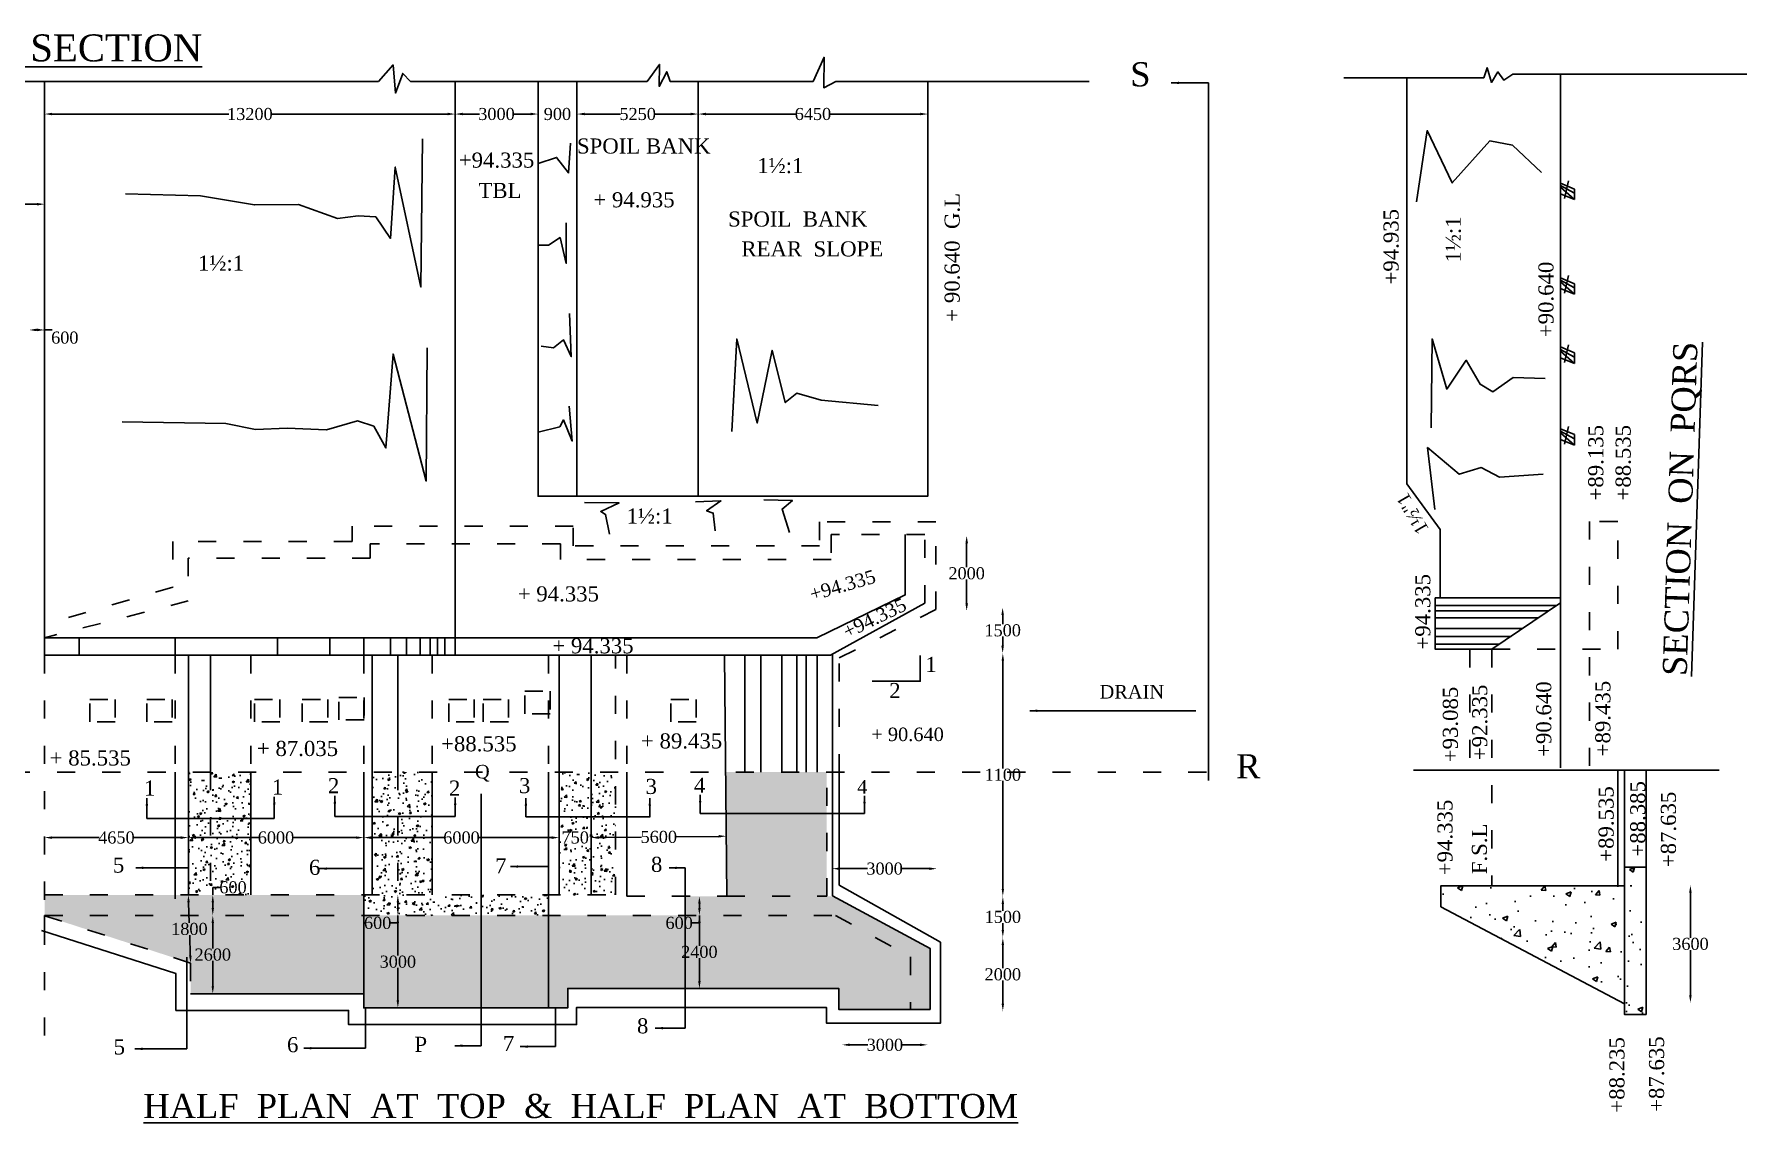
# Model space of a CAD drawing. Header units: millimetres. Extents: x -41669 to -7110, y 1361 to 23536.
# Drawn here: x -35686 to -24389, y 9586 to 16802 of the extents above; entities that cross this region are included whole.
import ezdxf

# ---------------------------------------------------------------- set-up
doc = ezdxf.new("R2010")
doc.units = ezdxf.units.MM
doc.header["$MEASUREMENT"] = 0
doc.header["$PDMODE"] = 66
doc.header["$PDSIZE"] = 170
doc.linetypes.add('ACAD_ISO03W100', pattern=[30, 12, -18])
for name, color, linetype in [('DIM', 5, 'Continuous'), ('DOT LINE', 3, 'ACAD_ISO03W100'), ('DWG. LINE', 1, 'Continuous'), ('HATCH', 2, 'Continuous'), ('TEXT', 7, 'Continuous')]:
    doc.layers.add(name, color=color, linetype=linetype)
doc.layers.add('TITLE', color=7, linetype='Continuous', lineweight=30)
doc.styles.get("Standard").update_dxf_attribs({"font": 'TIMES.TTF', "height": 80})
doc.dimstyles.get("Standard").update_dxf_attribs({"dimtxt": 80, "dimasz": 50, "dimexe": 0.18, "dimexo": 0.0625, "dimgap": 0.09, "dimtad": 0, "dimtih": 1, "dimtoh": 1, "dimdec": 1, "dimzin": 0, "dimdsep": 46, "dimtxsty": 'Standard', "dimcen": 0.09, "dimse1": 1, "dimse2": 1, "dimclrd": 5, "dimclre": 5, "dimclrt": 4, "dimadec": 0, "dimazin": 0, "dimtfac": 1, "dimtdec": 1, "dimtofl": 0, "dimtmove": 0, "dimatfit": 3, "dimfxl": 1, "dimtolj": 1, "dimtzin": 0, "dimarcsym": 0})
pattern_1 = [(50, (0, 0), (143.45204, -12.55043), [15, -165]), (355, (0, 0), (-27.75027, 150.4384), [12, -132]), (100.4514, (11.95, -1.05), (115.7019, 137.8879), [12.74804, -140.2284]), (46.1842, (0, 40), (213.4482, -33.1038), [22.5, -247.5]), (96.6356, (17.79, 37.24), (186.9325, 194.8236), [19.122, -210.3426]), (351.1842, (0, 40), (186.9324, 194.8237), [18, -198]), (21, (20, 30), (119.3814, -80.52378), [15, -165]), (326, (20, 30), (48.66307, 145.03), [12, -132]), (71.4514, (29.95, 23.29), (168.04453, 64.5061), [12.74804, -140.2284]), (37.5, (0, 0), (2.43197, 66.57877), [0, -130.4, 0, -134, 0, -132.5]), (7.5, (0, 0), (52.61391, 78.88234), [0, -76.4, 0, -127.4, 0, -50.5]), (327.5, (-44.6, 0), (106.76449, -4.510974), [0, -50, 0, -156, 0, -207]), (317.5, (-64.6, 0), (116.63723, 20.021), [0, -65, 0, -103.6, 0, -147])]

# ---------------------------------------------------------------- blocks, each defined once
blk = doc.blocks.new('*D27')
at = {"layer": 'Defpoints', "color": 0}
for p in [(-35718, 14841), (-35616, 14841), (-35616, 14841)]:
    blk.add_point(p, dxfattribs=at)
at = {"layer": 'DIM', "color": 5, "lineweight": -2}
for p, q in [((-35668, 14841), (-35666, 14841)), ((-35616, 14841), (-35566, 14841))]:
    blk.add_line(p, q, dxfattribs=at)
at = {"layer": 'DIM', "color": 5}
for points in [[(-35668, 14850), (-35668, 14833), (-35718, 14841)], [(-35666, 14850), (-35666, 14833), (-35616, 14841)]]:
    blk.add_solid(points, dxfattribs=at)
at = {"layer": 'DIM', "color": 4, "insert": (-35482, 14790), "char_height": 80, "attachment_point": 5}
blk.add_mtext('\\A1;600', dxfattribs=at)
blk = doc.blocks.new('*D28')
at = {"layer": 'Defpoints', "color": 0}
for p in [(-38472, 15675), (-35616, 15675), (-35616, 15675)]:
    blk.add_point(p, dxfattribs=at)
at = {"layer": 'DIM', "color": 5, "lineweight": -2}
for p, q in [((-38422, 15675), (-37182, 15675)), ((-35666, 15675), (-36905, 15675))]:
    blk.add_line(p, q, dxfattribs=at)
at = {"layer": 'DIM', "color": 5}
for points in [[(-38422, 15683), (-38422, 15666), (-38472, 15675)], [(-35666, 15683), (-35666, 15666), (-35616, 15675)]]:
    blk.add_solid(points, dxfattribs=at)
at = {"layer": 'DIM', "color": 4, "insert": (-37044, 15675), "char_height": 80, "attachment_point": 5}
blk.add_mtext('\\A1;14100', dxfattribs=at)
blk = doc.blocks.new('*D29')
at = {"layer": 'Defpoints', "color": 0}
for p in [(-35616, 16272), (-32894, 16272), (-32894, 16272)]:
    blk.add_point(p, dxfattribs=at)
at = {"layer": 'DIM', "color": 5, "lineweight": -2}
for p, q in [((-35566, 16272), (-34394, 16272)), ((-32944, 16272), (-34117, 16272))]:
    blk.add_line(p, q, dxfattribs=at)
at = {"layer": 'DIM', "color": 5}
for points in [[(-35566, 16281), (-35566, 16264), (-35616, 16272)], [(-32944, 16281), (-32944, 16264), (-32894, 16272)]]:
    blk.add_solid(points, dxfattribs=at)
at = {"layer": 'DIM', "color": 4, "insert": (-34255, 16272), "char_height": 80, "attachment_point": 5}
blk.add_mtext('\\A1;13200', dxfattribs=at)
blk = doc.blocks.new('*D30')
at = {"layer": 'Defpoints', "color": 0}
for p in [(-32894, 16272), (-32344, 16272), (-32344, 16272)]:
    blk.add_point(p, dxfattribs=at)
at = {"layer": 'DIM', "color": 5, "lineweight": -2}
for p, q in [((-32844, 16272), (-32733, 16272)), ((-32394, 16272), (-32506, 16272))]:
    blk.add_line(p, q, dxfattribs=at)
at = {"layer": 'DIM', "color": 5}
for points in [[(-32844, 16281), (-32844, 16264), (-32894, 16272)], [(-32394, 16281), (-32394, 16264), (-32344, 16272)]]:
    blk.add_solid(points, dxfattribs=at)
at = {"layer": 'DIM', "color": 4, "insert": (-32620, 16272), "char_height": 80, "attachment_point": 5}
blk.add_mtext('\\A1;3000', dxfattribs=at)
blk = doc.blocks.new('*D31')
at = {"layer": 'Defpoints', "color": 0}
for p in [(-32344, 16272), (-32086, 16272), (-32086, 16272)]:
    blk.add_point(p, dxfattribs=at)
at = {"layer": 'DIM', "color": 5, "lineweight": -2}
for p, q in [((-32394, 16272), (-32444, 16272)), ((-32036, 16272), (-31986, 16272))]:
    blk.add_line(p, q, dxfattribs=at)
at = {"layer": 'DIM', "color": 5}
for points in [[(-32394, 16281), (-32394, 16264), (-32344, 16272)], [(-32036, 16281), (-32036, 16264), (-32086, 16272)]]:
    blk.add_solid(points, dxfattribs=at)
at = {"layer": 'DIM', "color": 4, "insert": (-32216, 16272), "char_height": 80, "attachment_point": 5}
blk.add_mtext('\\A1;900', dxfattribs=at)
blk = doc.blocks.new('*D32')
at = {"layer": 'Defpoints', "color": 0}
for p in [(-32086, 16272), (-31282, 16272), (-31282, 16272)]:
    blk.add_point(p, dxfattribs=at)
at = {"layer": 'DIM', "color": 5, "lineweight": -2}
for p, q in [((-32036, 16272), (-31798, 16272)), ((-31332, 16272), (-31571, 16272))]:
    blk.add_line(p, q, dxfattribs=at)
at = {"layer": 'DIM', "color": 5}
for points in [[(-32036, 16281), (-32036, 16264), (-32086, 16272)], [(-31332, 16281), (-31332, 16264), (-31282, 16272)]]:
    blk.add_solid(points, dxfattribs=at)
at = {"layer": 'DIM', "color": 4, "insert": (-31684, 16272), "char_height": 80, "attachment_point": 5}
blk.add_mtext('\\A1;5250', dxfattribs=at)
blk = doc.blocks.new('*D33')
at = {"layer": 'Defpoints', "color": 0}
for p in [(-31282, 16272), (-29760, 16272), (-29760, 16272)]:
    blk.add_point(p, dxfattribs=at)
at = {"layer": 'DIM', "color": 5, "lineweight": -2}
for p, q in [((-31232, 16272), (-30635, 16272)), ((-29810, 16272), (-30408, 16272))]:
    blk.add_line(p, q, dxfattribs=at)
at = {"layer": 'DIM', "color": 5}
for points in [[(-31232, 16281), (-31232, 16264), (-31282, 16272)], [(-29810, 16281), (-29810, 16264), (-29760, 16272)]]:
    blk.add_solid(points, dxfattribs=at)
at = {"layer": 'DIM', "color": 4, "insert": (-30522, 16272), "char_height": 80, "attachment_point": 5}
blk.add_mtext('\\A1;6450', dxfattribs=at)
blk = doc.blocks.new('*D36')
at = {"layer": 'Defpoints', "color": 0}
for p in [(-35616, 11477), (-34663, 11477), (-34663, 11477)]:
    blk.add_point(p, dxfattribs=at)
at = {"layer": 'DIM', "color": 5, "lineweight": -2}
for p, q in [((-35566, 11477), (-35255, 11477)), ((-34713, 11477), (-35024, 11477))]:
    blk.add_line(p, q, dxfattribs=at)
at = {"layer": 'DIM', "color": 5}
for points in [[(-35566, 11485), (-35566, 11468), (-35616, 11477)], [(-34713, 11485), (-34713, 11468), (-34663, 11477)]]:
    blk.add_solid(points, dxfattribs=at)
at = {"layer": 'DIM', "color": 4, "insert": (-35140, 11477), "char_height": 80, "attachment_point": 5}
blk.add_mtext('\\A1;4650', dxfattribs=at)
blk = doc.blocks.new('*D37')
at = {"layer": 'Defpoints', "color": 0}
for p in [(-34663, 11477), (-33500, 11477), (-33500, 11477)]:
    blk.add_point(p, dxfattribs=at)
at = {"layer": 'DIM', "color": 5, "lineweight": -2}
for p, q in [((-34613, 11477), (-34195, 11477)), ((-33550, 11477), (-33968, 11477))]:
    blk.add_line(p, q, dxfattribs=at)
at = {"layer": 'DIM', "color": 5}
for points in [[(-34613, 11485), (-34613, 11468), (-34663, 11477)], [(-33550, 11485), (-33550, 11468), (-33500, 11477)]]:
    blk.add_solid(points, dxfattribs=at)
at = {"layer": 'DIM', "color": 4, "insert": (-34082, 11477), "char_height": 80, "attachment_point": 5}
blk.add_mtext('\\A1;6000', dxfattribs=at)
blk = doc.blocks.new('*D38')
at = {"layer": 'Defpoints', "color": 0}
for p in [(-33500, 11477), (-32204, 11477), (-32204, 11477)]:
    blk.add_point(p, dxfattribs=at)
at = {"layer": 'DIM', "color": 5, "lineweight": -2}
for p, q in [((-33450, 11477), (-32966, 11477)), ((-32254, 11477), (-32739, 11477))]:
    blk.add_line(p, q, dxfattribs=at)
at = {"layer": 'DIM', "color": 5}
for points in [[(-33450, 11485), (-33450, 11468), (-33500, 11477)], [(-32254, 11485), (-32254, 11468), (-32204, 11477)]]:
    blk.add_solid(points, dxfattribs=at)
at = {"layer": 'DIM', "color": 4, "insert": (-32852, 11477), "char_height": 80, "attachment_point": 5}
blk.add_mtext('\\A1;6000', dxfattribs=at)
blk = doc.blocks.new('*D39')
at = {"layer": 'Defpoints', "color": 0}
for p in [(-32204, 11477), (-31992, 11477), (-31992, 11477)]:
    blk.add_point(p, dxfattribs=at)
at = {"layer": 'DIM', "color": 5, "lineweight": -2}
for p, q in [((-32254, 11477), (-32304, 11477)), ((-31942, 11477), (-31892, 11477))]:
    blk.add_line(p, q, dxfattribs=at)
at = {"layer": 'DIM', "color": 5}
for points in [[(-32254, 11485), (-32254, 11468), (-32204, 11477)], [(-31942, 11485), (-31942, 11468), (-31992, 11477)]]:
    blk.add_solid(points, dxfattribs=at)
at = {"layer": 'DIM', "color": 4, "insert": (-32098, 11477), "char_height": 80, "attachment_point": 5}
blk.add_mtext('\\A1;750', dxfattribs=at)
blk = doc.blocks.new('*D40')
at = {"layer": 'Defpoints', "color": 0}
for p in [(-31992, 11477), (-31097, 11486), (-31097, 11486)]:
    blk.add_point(p, dxfattribs=at)
at = {"layer": 'DIM', "color": 5, "lineweight": -2}
for p, q in [((-31942, 11477), (-31658, 11480)), ((-31147, 11485), (-31431, 11482))]:
    blk.add_line(p, q, dxfattribs=at)
at = {"layer": 'DIM', "color": 5}
for points in [[(-31942, 11486), (-31941, 11469), (-31992, 11477)], [(-31147, 11494), (-31147, 11477), (-31097, 11486)]]:
    blk.add_solid(points, dxfattribs=at)
at = {"layer": 'DIM', "color": 4, "insert": (-31544, 11481), "char_height": 80, "attachment_point": 5}
blk.add_mtext('\\A1;5600', dxfattribs=at)
blk = doc.blocks.new('*D41')
at = {"layer": 'Defpoints', "color": 0}
for p in [(-30393, 11260), (-29701, 11271), (-29701, 11260)]:
    blk.add_point(p, dxfattribs=at)
at = {"layer": 'DIM', "color": 5, "lineweight": -2}
for p, q in [((-30343, 11271), (-30161, 11271)), ((-29751, 11271), (-29933, 11271))]:
    blk.add_line(p, q, dxfattribs=at)
at = {"layer": 'DIM', "color": 5}
for points in [[(-30343, 11279), (-30343, 11262), (-30393, 11271)], [(-29751, 11279), (-29751, 11262), (-29701, 11271)]]:
    blk.add_solid(points, dxfattribs=at)
at = {"layer": 'DIM', "color": 4, "insert": (-30047, 11271), "char_height": 80, "attachment_point": 5}
blk.add_mtext('\\A1;3000', dxfattribs=at)
blk = doc.blocks.new('*D42')
at = {"layer": 'Defpoints', "color": 0}
for p in [(-34663, 11097), (-34648, 10644), (-34648, 10644)]:
    blk.add_point(p, dxfattribs=at)
at = {"layer": 'DIM', "color": 5, "lineweight": -2}
for p, q in [((-34661, 11047), (-34657, 10912)), ((-34650, 10694), (-34654, 10830))]:
    blk.add_line(p, q, dxfattribs=at)
at = {"layer": 'DIM', "color": 5}
for points in [[(-34653, 11047), (-34670, 11047), (-34663, 11097)], [(-34641, 10695), (-34658, 10694), (-34648, 10644)]]:
    blk.add_solid(points, dxfattribs=at)
at = {"layer": 'DIM', "color": 4, "insert": (-34656, 10871), "char_height": 80, "attachment_point": 5}
blk.add_mtext('\\A1;1800', dxfattribs=at)
blk = doc.blocks.new('*D43')
at = {"layer": 'Defpoints', "color": 0}
for p in [(-34501, 10961), (-34501, 10442), (-34501, 10442)]:
    blk.add_point(p, dxfattribs=at)
at = {"layer": 'DIM', "color": 5, "lineweight": -2}
for p, q in [((-34501, 10911), (-34501, 10742)), ((-34501, 10492), (-34501, 10660))]:
    blk.add_line(p, q, dxfattribs=at)
at = {"layer": 'DIM', "color": 5}
for points in [[(-34509, 10911), (-34493, 10911), (-34501, 10961)], [(-34509, 10492), (-34493, 10492), (-34501, 10442)]]:
    blk.add_solid(points, dxfattribs=at)
at = {"layer": 'DIM', "color": 4, "insert": (-34501, 10701), "char_height": 80, "attachment_point": 5}
blk.add_mtext('\\A1;2600', dxfattribs=at)
blk = doc.blocks.new('*D44')
at = {"layer": 'Defpoints', "color": 0}
for p in [(-34501, 11097), (-34501, 11097), (-34501, 10961)]:
    blk.add_point(p, dxfattribs=at)
at = {"layer": 'DIM', "color": 5, "lineweight": -2}
for p, q in [((-34501, 11097), (-34501, 11147)), ((-34501, 11147), (-34451, 11147)), ((-34501, 11011), (-34501, 11047))]:
    blk.add_line(p, q, dxfattribs=at)
at = {"layer": 'DIM', "color": 5}
for points in [[(-34509, 11047), (-34493, 11047), (-34501, 11097)], [(-34509, 11011), (-34493, 11011), (-34501, 10961)]]:
    blk.add_solid(points, dxfattribs=at)
at = {"layer": 'DIM', "color": 4, "insert": (-34367, 11147), "char_height": 80, "attachment_point": 5}
blk.add_mtext('\\A1;600', dxfattribs=at)
blk = doc.blocks.new('*D45')
at = {"layer": 'Defpoints', "color": 0}
for p in [(-33274, 11097), (-33274, 10961), (-33274, 10961)]:
    blk.add_point(p, dxfattribs=at)
at = {"layer": 'DIM', "color": 5, "lineweight": -2}
for p, q in [((-33274, 11047), (-33274, 11011)), ((-33274, 10961), (-33274, 10911)), ((-33274, 10911), (-33324, 10911))]:
    blk.add_line(p, q, dxfattribs=at)
at = {"layer": 'DIM', "color": 5}
for points in [[(-33282, 11047), (-33266, 11047), (-33274, 11097)], [(-33282, 11011), (-33266, 11011), (-33274, 10961)]]:
    blk.add_solid(points, dxfattribs=at)
at = {"layer": 'DIM', "color": 4, "insert": (-33408, 10911), "char_height": 80, "attachment_point": 5}
blk.add_mtext('\\A1;600', dxfattribs=at)
blk = doc.blocks.new('*D46')
at = {"layer": 'Defpoints', "color": 0}
for p in [(-33274, 10961), (-33274, 10348), (-33274, 10348)]:
    blk.add_point(p, dxfattribs=at)
at = {"layer": 'DIM', "color": 5, "lineweight": -2}
for p, q in [((-33274, 10911), (-33274, 10695)), ((-33274, 10398), (-33274, 10613))]:
    blk.add_line(p, q, dxfattribs=at)
at = {"layer": 'DIM', "color": 5}
for points in [[(-33282, 10911), (-33266, 10911), (-33274, 10961)], [(-33282, 10398), (-33266, 10398), (-33274, 10348)]]:
    blk.add_solid(points, dxfattribs=at)
at = {"layer": 'DIM', "color": 4, "insert": (-33274, 10654), "char_height": 80, "attachment_point": 5}
blk.add_mtext('\\A1;3000', dxfattribs=at)
blk = doc.blocks.new('*D47')
at = {"layer": 'Defpoints', "color": 0}
for p in [(-31275, 11088), (-31275, 10961), (-31275, 10961)]:
    blk.add_point(p, dxfattribs=at)
at = {"layer": 'DIM', "color": 5, "lineweight": -2}
for p, q in [((-31275, 11038), (-31275, 11011)), ((-31275, 10961), (-31275, 10911)), ((-31275, 10911), (-31325, 10911))]:
    blk.add_line(p, q, dxfattribs=at)
at = {"layer": 'DIM', "color": 5}
for points in [[(-31283, 11038), (-31266, 11038), (-31275, 11088)], [(-31283, 11011), (-31266, 11011), (-31275, 10961)]]:
    blk.add_solid(points, dxfattribs=at)
at = {"layer": 'DIM', "color": 4, "insert": (-31409, 10911), "char_height": 80, "attachment_point": 5}
blk.add_mtext('\\A1;600', dxfattribs=at)
blk = doc.blocks.new('*D48')
at = {"layer": 'Defpoints', "color": 0}
for p in [(-31275, 10961), (-31275, 10477), (-31275, 10477)]:
    blk.add_point(p, dxfattribs=at)
at = {"layer": 'DIM', "color": 5, "lineweight": -2}
for p, q in [((-31275, 10911), (-31275, 10760)), ((-31275, 10527), (-31275, 10678))]:
    blk.add_line(p, q, dxfattribs=at)
at = {"layer": 'DIM', "color": 5}
for points in [[(-31283, 10911), (-31266, 10911), (-31275, 10961)], [(-31283, 10527), (-31266, 10527), (-31275, 10477)]]:
    blk.add_solid(points, dxfattribs=at)
at = {"layer": 'DIM', "color": 4, "insert": (-31275, 10719), "char_height": 80, "attachment_point": 5}
blk.add_mtext('\\A1;2400', dxfattribs=at)
blk = doc.blocks.new('*D49')
at = {"layer": 'Defpoints', "color": 0}
for p in [(-30328, 10102), (-29762, 10103), (-29762, 10102)]:
    blk.add_point(p, dxfattribs=at)
at = {"layer": 'DIM', "color": 5, "lineweight": -2}
for p, q in [((-30278, 10103), (-30158, 10103)), ((-29812, 10103), (-29931, 10103))]:
    blk.add_line(p, q, dxfattribs=at)
at = {"layer": 'DIM', "color": 5}
for points in [[(-30278, 10112), (-30278, 10095), (-30328, 10103)], [(-29812, 10112), (-29812, 10095), (-29762, 10103)]]:
    blk.add_solid(points, dxfattribs=at)
at = {"layer": 'DIM', "color": 4, "insert": (-30045, 10103), "char_height": 80, "attachment_point": 5}
blk.add_mtext('\\A1;3000', dxfattribs=at)
blk = doc.blocks.new('*D50')
at = {"layer": 'Defpoints', "color": 0}
for p in [(-29518, 13477), (-29518, 12979), (-29503, 12979)]:
    blk.add_point(p, dxfattribs=at)
at = {"layer": 'DIM', "color": 5, "lineweight": -2}
for p, q in [((-29503, 13427), (-29503, 13268)), ((-29503, 13029), (-29503, 13187))]:
    blk.add_line(p, q, dxfattribs=at)
at = {"layer": 'DIM', "color": 5}
for points in [[(-29511, 13427), (-29494, 13427), (-29503, 13477)], [(-29511, 13029), (-29494, 13029), (-29503, 12979)]]:
    blk.add_solid(points, dxfattribs=at)
at = {"layer": 'DIM', "color": 4, "insert": (-29503, 13228), "char_height": 80, "attachment_point": 5}
blk.add_mtext('\\A1;2000', dxfattribs=at)
blk = doc.blocks.new('*D51')
at = {"layer": 'Defpoints', "color": 0}
for p in [(-29263, 13001), (-29264, 12699), (-29263, 12699)]:
    blk.add_point(p, dxfattribs=at)
at = {"layer": 'DIM', "color": 5, "lineweight": -2}
for p, q in [((-29264, 12951), (-29264, 12891)), ((-29264, 12749), (-29264, 12809))]:
    blk.add_line(p, q, dxfattribs=at)
at = {"layer": 'DIM', "color": 5}
for points in [[(-29273, 12951), (-29256, 12951), (-29264, 13001)], [(-29273, 12749), (-29256, 12749), (-29264, 12699)]]:
    blk.add_solid(points, dxfattribs=at)
at = {"layer": 'DIM', "color": 4, "insert": (-29264, 12850), "char_height": 80, "attachment_point": 5}
blk.add_mtext('\\A1;1500', dxfattribs=at)
blk = doc.blocks.new('*D52')
at = {"layer": 'Defpoints', "color": 0}
for p in [(-29264, 12699), (-29264, 11087), (-29263, 11087)]:
    blk.add_point(p, dxfattribs=at)
at = {"layer": 'DIM', "color": 5, "lineweight": -2}
for p, q in [((-29263, 12649), (-29263, 11934)), ((-29263, 11137), (-29263, 11852))]:
    blk.add_line(p, q, dxfattribs=at)
at = {"layer": 'DIM', "color": 5}
for points in [[(-29271, 12649), (-29255, 12649), (-29263, 12699)], [(-29271, 11137), (-29255, 11137), (-29263, 11087)]]:
    blk.add_solid(points, dxfattribs=at)
at = {"layer": 'DIM', "color": 4, "insert": (-29263, 11893), "char_height": 80, "attachment_point": 5}
blk.add_mtext('\\A1;1100', dxfattribs=at)
blk = doc.blocks.new('*D53')
at = {"layer": 'Defpoints', "color": 0}
for p in [(-29263, 11087), (-29263, 10815), (-29263, 10815)]:
    blk.add_point(p, dxfattribs=at)
at = {"layer": 'DIM', "color": 5, "lineweight": -2}
for p, q in [((-29263, 11037), (-29263, 10992)), ((-29263, 10865), (-29263, 10910))]:
    blk.add_line(p, q, dxfattribs=at)
at = {"layer": 'DIM', "color": 5}
for points in [[(-29271, 11037), (-29255, 11037), (-29263, 11087)], [(-29271, 10865), (-29255, 10865), (-29263, 10815)]]:
    blk.add_solid(points, dxfattribs=at)
at = {"layer": 'DIM', "color": 4, "insert": (-29263, 10951), "char_height": 80, "attachment_point": 5}
blk.add_mtext('\\A1;1500', dxfattribs=at)
blk = doc.blocks.new('*D54')
at = {"layer": 'Defpoints', "color": 0}
for p in [(-29263, 10815), (-29263, 10326), (-29263, 10326)]:
    blk.add_point(p, dxfattribs=at)
at = {"layer": 'DIM', "color": 5, "lineweight": -2}
for p, q in [((-29263, 10765), (-29263, 10611)), ((-29263, 10376), (-29263, 10529))]:
    blk.add_line(p, q, dxfattribs=at)
at = {"layer": 'DIM', "color": 5}
for points in [[(-29271, 10765), (-29255, 10765), (-29263, 10815)], [(-29271, 10376), (-29255, 10376), (-29263, 10326)]]:
    blk.add_solid(points, dxfattribs=at)
at = {"layer": 'DIM', "color": 4, "insert": (-29263, 10570), "char_height": 80, "attachment_point": 5}
blk.add_mtext('\\A1;2000', dxfattribs=at)
blk = doc.blocks.new('*D89')
at = {"layer": 'Defpoints', "color": 0}
for p in [(-24704, 11161), (-24692, 11161), (-24692, 10382)]:
    blk.add_point(p, dxfattribs=at)
at = {"layer": 'DIM', "color": 5, "lineweight": -2}
for p, q in [((-24704, 11111), (-24704, 10813)), ((-24704, 10432), (-24704, 10731))]:
    blk.add_line(p, q, dxfattribs=at)
at = {"layer": 'DIM', "color": 5}
for points in [[(-24713, 11111), (-24696, 11111), (-24704, 11161)], [(-24713, 10432), (-24696, 10432), (-24704, 10382)]]:
    blk.add_solid(points, dxfattribs=at)
at = {"layer": 'DIM', "color": 4, "insert": (-24704, 10772), "char_height": 80, "attachment_point": 5}
blk.add_mtext('\\A1;3600', dxfattribs=at)

msp = doc.modelspace()

# ---------------------------------------------------------------- hatches: boundary and pattern name
at = {"layer": 'HATCH'}
h = msp.add_hatch(dxfattribs=at)
h.set_pattern_fill('AR-CONC', color=256, scale=20, style=0)
h.set_pattern_definition(pattern_1)
h.paths.add_polyline_path([(-30371.95, 10960.79), (-31369.5, 10960.79), (-31369.5, 10477), (-30350.5, 10477), (-30350.5, 10338.5), (-29874.79, 10338.5), (-29874.79, 10686.02)], flags=17)
h.paths.add_polyline_path([(-30385.58, 11087.5), (-30430, 11087.5), (-31093, 11087.5), (-31369.5, 11087.5), (-31369.5, 10960.79), (-30371.95, 10960.79), (-29874.79, 10686.02), (-29874.79, 10338.5), (-29745.5, 10338.5), (-29745.5, 10742.5)])
h.paths.add_polyline_path([(-30430, 11636.51), (-31098.5, 11636.51), (-31093, 11087.5), (-30430, 11087.5)])
h.paths.add_polyline_path([(-30430, 11910.5), (-31101.24, 11910.5), (-31098.5, 11636.51), (-30430, 11636.51)])
h.paths.add_polyline_path([(-32274.5, 10960.79), (-33500.5, 10960.79), (-33500.5, 10399), (-33500.5, 10347.5), (-32274.5, 10347.5)])
h.paths.add_polyline_path([(-31369.5, 10960.79), (-32274.5, 10960.79), (-32274.5, 10347.5), (-32148, 10347.5), (-32148, 10477), (-31369.5, 10477)])
h.paths.add_polyline_path([(-33500.5, 10960.79), (-35615.87, 10960.79), (-35615.87, 10958.74), (-34648.08, 10644.48), (-34648.08, 10441.5), (-33500.5, 10441.5)])
h.paths.add_polyline_path([(-33500.5, 11097), (-35616, 11097), (-35616, 10960.79), (-33500.5, 10960.79)])
h.paths.add_polyline_path([(-33511.99, 10971.48), (-33304.09, 10971.48), (-33304.09, 10850.09), (-33511.99, 10850.09)], flags=9)
h.paths.add_polyline_path([(-33407.63, 10714.84), (-33140.37, 10714.84), (-33140.37, 10593.45), (-33407.63, 10593.45)], flags=24)
h.paths.add_polyline_path([(-31512.75, 10971.48), (-31304.85, 10971.48), (-31304.85, 10850.09), (-31512.75, 10850.09)], flags=9)
h.paths.add_polyline_path([(-31409.51, 10779.59), (-31140.01, 10779.59), (-31140.01, 10658.2), (-31409.51, 10658.2)], flags=9)
h.paths.add_polyline_path([(-34784.64, 10931.43), (-34526.44, 10931.43), (-34526.44, 10810.05), (-34784.64, 10810.05)], flags=24)
h.paths.add_polyline_path([(-34635.89, 10761.84), (-34366.39, 10761.84), (-34366.39, 10640.45), (-34635.89, 10640.45)], flags=24)
h = msp.add_hatch(dxfattribs=at)
h.set_pattern_fill('AR-CONC', color=256, scale=20, style=0)
h.set_pattern_definition(pattern_1)
h.paths.add_polyline_path([(-34248.5, 11603.62), (-34517, 11603.62), (-34517, 11097), (-34248.5, 11097)])
h.paths.add_polyline_path([(-34517, 11603.62), (-34663, 11603.62), (-34663, 11097), (-34517, 11097)])
h.paths.add_polyline_path([(-34248.5, 11910.5), (-34517, 11910.5), (-34517, 11603.62), (-34248.5, 11603.62)])
h.paths.add_polyline_path([(-34517, 11910.5), (-34663, 11910.5), (-34663, 11603.62), (-34517, 11603.62)])
h.paths.add_polyline_path([(-34471.05, 11207.69), (-34263.15, 11207.69), (-34263.15, 11086.31), (-34471.05, 11086.31)], flags=9)
h = msp.add_hatch(dxfattribs=at)
h.set_pattern_fill('AR-CONC', color=256, scale=20, style=0)
h.set_pattern_definition(pattern_1)
h.paths.add_polyline_path([(-32274.5, 11097), (-33500.5, 11097), (-33500.5, 10960.79), (-32274.5, 10960.79)])
h.paths.add_polyline_path([(-33047.5, 11615.84), (-33274, 11615.84), (-33274, 11097), (-33047.5, 11097)])
h.paths.add_polyline_path([(-33274, 11615.84), (-33443.5, 11615.84), (-33443.5, 11097), (-33274, 11097)])
h.paths.add_polyline_path([(-33047.5, 11910.5), (-33274, 11910.5), (-33274, 11615.84), (-33047.5, 11615.84)])
h.paths.add_polyline_path([(-33274, 11910.5), (-33443.5, 11910.5), (-33443.5, 11615.84), (-33274, 11615.84)])
h.paths.add_polyline_path([(-31991.5, 11613.46), (-32204.5, 11613.46), (-32204.5, 11097), (-31991.5, 11097)])
h.paths.add_polyline_path([(-31831.5, 11613.46), (-31991.5, 11613.46), (-31991.5, 11097), (-31831.5, 11097)])
h.paths.add_polyline_path([(-31831.5, 11910.5), (-31991.5, 11910.5), (-31991.5, 11613.46), (-31831.5, 11613.46)])
h.paths.add_polyline_path([(-31991.5, 11910.5), (-32204.5, 11910.5), (-32204.5, 11613.46), (-31991.5, 11613.46)])
h.paths.add_polyline_path([(-32202.3, 11537.57), (-31993.7, 11537.57), (-31993.7, 11415.95), (-32202.3, 11415.95)], flags=24)
h = msp.add_hatch(dxfattribs=at)
h.set_pattern_fill('AR-CONC', color=256, scale=50, style=0)
h.set_pattern_definition([(50, (0, 0), (358.63, -31.376), [37.5, -412.5]), (355, (0, 0), (-69.3757, 376.096), [30, -330]), (100.4514, (29.9, -2.6), (289.2547, 344.7198), [31.87, -350.571]), (46.1842, (0, 100), (533.6205, -82.7595), [56.25, -618.75]), (96.6356, (44.47, 93.1), (467.331, 487.059), [47.805, -525.856]), (351.1842, (0, 100), (467.331, 487.059), [45, -495]), (21, (50, 75), (298.4535, -201.3094), [37.5, -412.5]), (326, (50, 75), (121.6577, 362.575), [30, -330]), (71.4514, (74.87, 58.22), (420.1113, 161.2652), [31.87, -350.571]), (37.5, (0, 0), (6.0799, 166.4469), [0, -326, 0, -335, 0, -331.25]), (7.5, (0, 0), (131.5348, 197.2059), [0, -191, 0, -318.5, 0, -126.25]), (327.5, (-111.5, 0), (266.9112, -11.27744), [0, -125, 0, -390, 0, -517.5]), (317.5, (-161.5, 0), (291.593, 50.0525), [0, -162.5, 0, -259, 0, -367.5])])
h.paths.add_polyline_path([(-25142.17, 11156.7), (-26359.23, 11156.7), (-26359.23, 11018.03), (-25142.17, 10375.55)])
h.paths.add_polyline_path([(-24998.48, 11281.01), (-25142.17, 11281.01), (-25142.17, 10305.27), (-24998.48, 10305.27)])

# ---------------------------------------------------------------- linework, layer by layer
at = {"layer": 'DOT LINE', "ltscale": 10}
for p, q in [((-34749.5, 12685), (-34749.5, 11910.5)), ((-34749.5, 11097), (-34749.5, 11070))]:
    msp.add_line(p, q, dxfattribs=at)
for points in [[(-41533.42, 16488.54), (-41533.42, 11910.5), (-27822.5, 11910.5)], [(-30347.5, 11910.5), (-30347.5, 12667.5), (-29707.5, 12987.5), (-29707.5, 13569), (-30477.5, 13569), (-30477.5, 13410.5), (-32111.5, 13410.5), (-32111.5, 13540.5), (-33578, 13540.5), (-33578, 13439.5), (-34766, 13439.5), (-34766, 13135.5), (-35616, 12891)], [(-26019.95, 12725.04), (-25186.34, 12725.04), (-25186.34, 13571.68), (-25373.78, 13571.68), (-25373.78, 11934.73)], [(-29781, 13030), (-29781, 13484.5), (-30345, 13484.5), (-30400.5, 13484.5), (-30400.5, 13319), (-32196.5, 13319), (-32196.5, 13423.5), (-33456.5, 13423.5), (-33456.5, 13328.5), (-34664, 13328.5), (-34664, 13045), (-35616, 12801.5)], [(-35616, 12685), (-35616, 10051.5)], [(-35616, 11097), (-31831.5, 11097), (-31831.5, 12685)], [(-34248.5, 12685), (-34248.5, 11910.5)], [(-33500.5, 12685), (-33500.5, 11910.5)], [(-33047.5, 12685), (-33047.5, 11910.5)], [(-32274.5, 12685), (-32274.5, 11910.5)], [(-31756.5, 12685), (-31756.5, 11910.5)], [(-26166.15, 12725.04), (-26166.15, 11923.23)], [(-26019.95, 12725.04), (-26019.95, 11156.7)], [(-34517, 11910.5), (-34517, 11097)], [(-33274, 11910.5), (-33274, 11097)], [(-31756.5, 11087.5), (-31093, 11087.5), (-30430, 11087.5), (-30430, 11910.5)], [(-35616.65, 10958.99), (-34648.08, 10644.48), (-34648.08, 10441.5)], [(-35615.87, 10960.79), (-30371.95, 10960.79), (-29874.79, 10686.02), (-29874.79, 10338.53)]]:
    msp.add_lwpolyline(points, dxfattribs=at)
for points in [[(-32433, 12446.25), (-32264.5, 12446.25), (-32264.5, 12297.75), (-32433, 12297.75)], [(-35316.5, 12393), (-35148, 12393), (-35148, 12244.5), (-35316.5, 12244.5)], [(-34938, 12393), (-34769.5, 12393), (-34769.5, 12244.5), (-34938, 12244.5)], [(-34224.5, 12393), (-34056, 12393), (-34056, 12244.5), (-34224.5, 12244.5)], [(-33907.5, 12393), (-33739, 12393), (-33739, 12244.5), (-33907.5, 12244.5)], [(-33666.41, 12405.28), (-33497.91, 12405.28), (-33497.91, 12256.78), (-33666.41, 12256.78)], [(-32936, 12393), (-32767.5, 12393), (-32767.5, 12244.5), (-32936, 12244.5)], [(-32709.5, 12393), (-32541, 12393), (-32541, 12244.5), (-32709.5, 12244.5)], [(-31464.5, 12393), (-31296, 12393), (-31296, 12244.5), (-31464.5, 12244.5)]]:
    msp.add_lwpolyline(points, close=True, dxfattribs=at)
at = {"layer": 'DWG. LINE'}
for points in [[(-30520.59, 16488.54), (-30447.89, 16648.14), (-30450.64, 16446.7), (-30371.08, 16488.54)], [(-33402.58, 16488.54), (-33305.63, 16597.86), (-33290.4, 16411.06), (-33241.93, 16541.13), (-33189.3, 16488.54)], [(-31621.56, 16488.54), (-31539.27, 16600.92), (-31541.31, 16455.52), (-31490.99, 16552), (-31468.54, 16488.54)], [(-27001.78, 16512.95), (-26074.72, 16512.95), (-26052.84, 16579.01), (-26023.96, 16481.95), (-25981.08, 16551.02), (-25940.82, 16495.94), (-25881.31, 16537.04), (-24056.36, 16537.04)], [(-26584.09, 16512.95), (-26584.09, 13822.25), (-26362.65, 13518.93), (-26362.65, 13065.32)], [(-25565.64, 16537.04), (-25565.64, 11939.09)], [(-35767.82, 16488.54), (-33402.58, 16488.54)], [(-35616, 16488.54), (-35616, 12685), (-30406.5, 12685), (-29781, 13030)], [(-33189.3, 16488.54), (-31621.56, 16488.54)], [(-32894.5, 12685), (-32894.5, 16488.54)], [(-32344.5, 16488.54), (-32344.5, 13739), (-29760.5, 13739), (-29760.5, 16488.54)], [(-32086.5, 13739), (-32086.5, 16488.54)], [(-31468.54, 16488.54), (-30520.59, 16488.54)], [(-31282.5, 16488.54), (-31282.5, 13739)], [(-30371.08, 16488.54), (-28691.53, 16488.54)], [(-35616, 12801.5), (-30496, 12801.5), (-29910, 13085.5), (-29910, 13484.5)], [(-26362.65, 13065.32), (-26396.09, 13065.32), (-26396.09, 12725.04), (-26019.95, 12725.04), (-25565.64, 13032.7)], [(-26396.09, 13013.97), (-25593.31, 13013.97)], [(-26362.65, 13065.32), (-25565.64, 13065.32)], [(-26396.09, 12980.35), (-25642.95, 12980.35)], [(-26396.09, 12932.22), (-25731.98, 12932.22), (-25714.02, 12932.22)], [(-35386.5, 12801.5), (-35386.5, 12685)], [(-34749.5, 12801.5), (-34749.5, 12685)], [(-34072, 12801.5), (-34072, 12685)], [(-33725, 12801.5), (-33725, 12685)], [(-33500.5, 12801.5), (-33500.5, 12685)], [(-33322.5, 12801.5), (-33322.5, 12685)], [(-33217, 12801.5), (-33217, 12685)], [(-33127, 12801.5), (-33127, 12685)], [(-33060, 12801.5), (-33060, 12685)], [(-33011.25, 12801.5), (-33011.25, 12685)], [(-32963, 12801.5), (-32963, 12685)], [(-26396.09, 12861.69), (-25818.17, 12861.69)], [(-26396.09, 12810.5), (-25893.76, 12810.5)], [(-34663, 12685), (-34663, 11097)], [(-34517, 12685), (-34517, 11910.5)], [(-33500.5, 10399), (-33500.5, 10347.5), (-32148, 10347.5), (-32148, 10477), (-30350.5, 10477), (-30350.5, 10338.5), (-29745.5, 10338.5), (-29745.5, 10742.5), (-30393, 11091.5), (-30393, 12692.45)], [(-33443.5, 12685), (-33443.5, 11097)], [(-33274, 12685), (-33274, 11910.5)], [(-32204.5, 11097), (-32204.5, 12685)], [(-31991.5, 12685), (-31991.5, 11910.5)], [(-31109, 12685), (-31093, 11087.5)], [(-30974.5, 12685), (-30974.5, 11910.5)], [(-30868.5, 12685), (-30868.5, 11910.5)], [(-30727.5, 12685), (-30727.5, 11910.5)], [(-30629, 12685), (-30629, 11910.5)], [(-30566, 12685), (-30566, 11910.5)], [(-30493, 12685), (-30493, 11910.5)], [(-29810.97, 12684.1), (-29810.97, 12512.94), (-30130.05, 12512.94)], [(-26396.09, 12759.3), (-25969.36, 12759.3)], [(-34749.5, 11910.5), (-34749.5, 11097)], [(-34248.5, 11910.5), (-34248.5, 11097)], [(-33500.5, 11910.5), (-33500.5, 10399)], [(-33047.5, 11910.5), (-33047.5, 11097)], [(-32274.5, 11910.5), (-32274.5, 10347.5)], [(-31991.5, 11910.5), (-31991.5, 11097)], [(-31756.5, 11910.5), (-31756.5, 11087.5)], [(-30347.51, 11910.54), (-30347.51, 11160.48)], [(-26540.09, 11923.23), (-24514.56, 11923.23)], [(-25184.49, 11923.23), (-25184.49, 11151.12)], [(-24998.48, 11923.23), (-24998.48, 10305.27), (-25142.17, 10305.27), (-25142.17, 11281.01), (-24998.48, 11281.01)], [(-25142.17, 11281.01), (-25142.17, 11923.23)], [(-31269.63, 11636.51), (-30180.33, 11636.51)], [(-34938.1, 11603.62), (-34093.13, 11603.62)], [(-33691.41, 11615.84), (-32893.97, 11615.84)], [(-32425.11, 11613.46), (-31604.1, 11613.46)], [(-31369.5, 11276), (-31369.5, 10214)], [(-35636.8, 10860.16), (-34745.25, 10574.97), (-34745.25, 10331.41), (-33600.28, 10331.41), (-33600.28, 10237.95), (-32089.18, 10237.95), (-32089.18, 10351.04), (-30432.42, 10351.04), (-30432.42, 10247.39), (-29675.39, 10247.39), (-29675.39, 10783.21), (-30347.51, 11160.48)], [(-25142.17, 11156.7), (-26359.23, 11156.7), (-26359.23, 11018.03), (-25142.17, 10375.55)], [(-34648.08, 10441.5), (-33502.5, 10441.5)]]:
    msp.add_lwpolyline(points, dxfattribs=at)
at = {"layer": 'HATCH'}
for points in [[(-26521.21, 15691.42), (-26448.78, 16162.83), (-26283.22, 15815.48), (-26034.89, 16094.6), (-25883.82, 16065.65), (-25691.36, 15883.71)], [(-33111.16, 16108.69), (-33121.04, 15125.66), (-33291.81, 15920.25), (-33323.52, 15447.4), (-33421.11, 15591.2), (-33538.21, 15598.52), (-33674.82, 15579.02), (-33931.83, 15672.14), (-34224.58, 15669.7), (-34583.57, 15730.87), (-35078.8, 15743.06)], [(-32128.46, 16079.76), (-32141.91, 15882.15), (-32221.29, 15984.31), (-32344.5, 15943.99)], [(-25538.28, 15712.12), (-25511.82, 15829.86)], [(-25472.54, 15775.39), (-25565.64, 15814.64)], [(-25478.15, 15749.76), (-25565.64, 15797.82)], [(-25473.61, 15705.81), (-25565.64, 15787.23)], [(-25473.61, 15705.81), (-25565.64, 15742.55)], [(-25473.61, 15705.81), (-25472.54, 15775.39)], [(-32157.64, 15551.3), (-32157.64, 15281.69), (-32198.38, 15452.95), (-32274.75, 15403.78), (-32344.5, 15403.78)], [(-25472.54, 15147.93), (-25565.64, 15187.17)], [(-25478.15, 15122.29), (-25565.64, 15170.35)], [(-25473.61, 15078.34), (-25565.64, 15159.76)], [(-25538.28, 15084.65), (-25511.82, 15202.39)], [(-25473.61, 15078.34), (-25472.54, 15147.93)], [(-25473.61, 15078.34), (-25565.64, 15115.08)], [(-32136.2, 14950), (-32124.17, 14664.54), (-32175.3, 14775.72), (-32242.97, 14723.13), (-32324.18, 14733.65)], [(-33079.41, 14722.24), (-33085.46, 13839.3), (-33306.08, 14681.83), (-33352.66, 14059.73), (-33433.56, 14204.23), (-33541.42, 14238.52), (-33747.34, 14179.74), (-34007.83, 14189.91), (-34218.66, 14182.56), (-34414.77, 14221.75), (-35101.17, 14231.55)], [(-31059.2, 14168.12), (-31026.87, 14781.67), (-30891.05, 14224.25), (-30792.84, 14706.51), (-30705.07, 14359.95), (-30629.85, 14422.59), (-30466.86, 14376.66), (-30088.65, 14341.17)], [(-26423.46, 14192.84), (-26417.57, 14781.51), (-26320.35, 14448.91), (-26190.72, 14640.23), (-26099.4, 14481.29), (-26013.96, 14431.25), (-25878.44, 14525.44), (-25666.33, 14519.55)], [(-25472.54, 14689.08), (-25565.64, 14728.33)], [(-25478.15, 14663.45), (-25565.64, 14711.51)], [(-25473.61, 14619.5), (-25565.64, 14700.92)], [(-25538.28, 14625.8), (-25511.82, 14743.55)], [(-25473.61, 14619.5), (-25472.54, 14689.08)], [(-25473.61, 14619.5), (-25565.64, 14656.24)], [(-32137.7, 14336.87), (-32117.72, 14105.22), (-32176.35, 14245.01), (-32200.33, 14198.41), (-32344.5, 14163.8)], [(-25472.54, 14147.32), (-25565.64, 14186.56)], [(-25478.15, 14121.68), (-25565.64, 14169.74)], [(-25473.61, 14077.73), (-25565.64, 14159.15)], [(-25538.28, 14084.04), (-25511.82, 14201.78)], [(-25473.61, 14077.73), (-25472.54, 14147.32)], [(-26399.1, 13651.02), (-26447, 14061.54), (-26236.95, 13884.82), (-26091.39, 13929), (-25969.78, 13864.57), (-25680.09, 13885.09)], [(-25473.61, 14077.73), (-25565.64, 14114.47)], [(-32037.27, 13696.69), (-31807.19, 13694.83), (-31929.22, 13637.13), (-31896.62, 13618.52), (-31870.54, 13488.84)], [(-31299.7, 13701.03), (-31131.92, 13708.44), (-31227.39, 13642.68), (-31182.9, 13627.86), (-31170.85, 13510.24)], [(-30848.59, 13714.63), (-30658.16, 13710.7), (-30726.45, 13654.28), (-30677.68, 13498.92)], [(-35615.87, 10960.79), (-35616, 10808.58)]]:
    msp.add_lwpolyline(points, dxfattribs=at)

# ---------------------------------------------------------------- texts
at = {"layer": 'TEXT'}
for s, height, p in [('S', 160, (-28418.21, 16455.67)), ('SPOIL BANK', 100, (-32086.5, 16010.5)), ('+94.335', 100, (-32870, 15917)), ('1½:1', 100, (-30891.35, 15880.51)), ('TBL', 100, (-32739.5, 15716)), ('+ 94.935', 100, (-31977.5, 15654)), ('SPOIL  BANK', 100, (-31084.5, 15526.5)), ('REAR  SLOPE', 100, (-30996.5, 15328.5)), ('1½:1', 100, (-34599.35, 15234.51)), ('1½:1', 100, (-31757.85, 13558.01)), ('+ 94.335', 100, (-32479, 13042)), ('+ 94.335', 100, (-32249.5, 12698)), ('1', 100, (-29776.5, 12574.5)), ('2', 100, (-30016.5, 12401.5)), ('DRAIN', 89.325, (-28621.5, 12398.5)), ('+ 90.640', 89.325, (-30135, 12116.5)), ('+ 87.035', 100, (-34208.5, 12017.5)), ('+88.535', 100, (-32987.5, 12048.5)), ('+ 89.435', 100, (-31662, 12067.5)), ('+ 85.535', 100, (-35582.5, 11954.5)), ('R', 160, (-27716.03, 11869.46)), ('1', 100, (-34109.5, 11762)), ('2', 100, (-33737.5, 11771)), ('Q', 89.33, (-32762.5, 11869.5)), ('3', 100, (-32471, 11771.5)), ('3', 100, (-31631.5, 11766)), ('4', 100, (-31311, 11773.5)), ('1', 100, (-34957.5, 11755)), ('2', 100, (-32935, 11755)), ('4', 89.33, (-30229, 11768)), ('5', 100, (-35163.5, 11244.5)), ('6', 100, (-33863.5, 11230)), ('7', 100, (-32629.5, 11239)), ('8', 100, (-31596, 11249.5)), ('8', 100, (-31688.5, 10179)), ('5', 100, (-35158.5, 10039.5)), ('6', 100, (-34009, 10054.5)), ('P', 100, (-33164, 10056.5)), ('7', 100, (-32577.5, 10061.5))]:
    msp.add_text(s, height=height, dxfattribs=at).set_placement(p)
for s, height, rotation, p in [('+ 90.640  G.L', 100, 90, (-29549.13, 14896.17)), ('+94.935', 100, 90, (-26639.23, 15142.61)), ('1½:1', 100, 90, (-26226.51, 15288)), ('+90.640', 100, 90, (-25612.03, 14793.22)), ('+89.135', 100, 90, (-25281.83, 13711.06)), ('+88.535', 100, 90, (-25100.41, 13711.06)), ('1½"1', 89.325, 120.127361, (-26435.47, 13519.85)), ('+94.335', 89.325, 16.075783, (-30527.87, 13044.65)), ('+94.335', 100, 90, (-26428.89, 12723.25)), ('+94.335', 89.325, 25.764569, (-30295.22, 12794.74)), ('+93.085', 100, 90, (-26246.06, 11976.06)), ('+92.335', 100, 90, (-26051.24, 11989.91)), ('+90.640', 100, 90, (-25626.69, 12011.66)), ('+89.435', 100, 90, (-25235.1, 12015.29)), ('+89.535', 100, 90, (-25213.37, 11316.79)), ('+88.385', 100, 90, (-25003.49, 11350.8)), ('+87.635', 100, 90, (-24800.32, 11280.51)), ('+94.335', 100, 90, (-26281.8, 11227.26)), ('F.S.L', 100, 90, (-26053.54, 11234.1)), ('+88.235', 100, 90, (-25141.74, 9653.75)), ('+87.635', 100, 90, (-24879.07, 9659.14))]:
    msp.add_text(s, height=height, rotation=rotation, dxfattribs=at).set_placement(p)
at = {"layer": 'TITLE'}
for s, height, p in [('%%ULONGITUDINAL  SECTION', 178.6505, (-37883.76, 16621.47)), ('%%UHALF  PLAN  AT  TOP  &  HALF  PLAN  AT  BOTTOM', 160, (-34961.44, 9617.82))]:
    msp.add_text(s, height=height, dxfattribs=at).set_placement(p)
msp.add_text('%%USECTION  ON  PQRS', height=160, rotation=88.137245, dxfattribs=at).set_placement((-24729.23, 12546.3))

# ---------------------------------------------------------------- dimensions: what is measured, and where the dimension line sits
at = {"layer": 'DIM'}
for p1, p2, distance, text, picture, middle in [((-35616, 16272.48), (-32894.5, 16272.48), 0, '13200', '*D29', (-34255.25, 16272.48)), ((-32894.5, 16272.48), (-32344.5, 16272.48), 0, '3000', '*D30', (-32619.5, 16272.48)), ((-32344.5, 16272.48), (-32086.5, 16272.48), 0, '900', '*D31', (-32215.5, 16272.48)), ((-32086.5, 16272.48), (-31282.5, 16272.48), 0, '5250', '*D32', (-31684.5, 16272.48)), ((-31282.5, 16272.48), (-29760.5, 16272.48), 0, '6450', '*D33', (-30521.5, 16272.48)), ((-38471.5, 15674.68), (-35616, 15674.68), 0, '14100', '*D28', (-37043.75, 15674.68)), ((-29517.87, 13476.75), (-29517.87, 12978.52), 15.14, '2000', '*D50', (-29502.73, 13227.64)), ((-29262.86, 13001.13), (-29262.86, 12698.89), -1.45, '1500', '*D51', (-29264.31, 12850.01)), ((-29264.31, 12698.89), (-29264.31, 11087.42), 1.39, '1100', '*D52', (-29262.92, 11893.16)), ((-35616, 11476.76), (-34663, 11476.76), 0, '4650', '*D36', (-35139.5, 11476.76)), ((-34663, 11476.76), (-33500.5, 11476.76), 0, '6000', '*D37', (-34081.75, 11476.76)), ((-33500.5, 11476.76), (-32204.5, 11476.76), 0, '6000', '*D38', (-32852.5, 11476.76)), ((-32204.5, 11476.76), (-31991.5, 11476.76), 0, '750', '*D39', (-32098, 11476.76)), ((-31991.5, 11476.76), (-31096.99, 11485.72), 0, '5600', '*D40', (-31544.24, 11481.24)), ((-30393, 11259.99), (-29700.77, 11259.99), 10.75, '3000', '*D41', (-30046.89, 11270.75)), ((-34501.14, 10960.79), (-34501.14, 11097), 0, '600', '*D44', (-34367.1, 11147)), ((-34663, 11097), (-34648.08, 10644.48), 0, '1800', '*D42', (-34655.54, 10870.74)), ((-33274, 11097), (-33274, 10960.79), 0, '600', '*D45', (-33408.04, 10910.79)), ((-31274.76, 11087.5), (-31274.76, 10960.79), 0, '600', '*D47', (-31408.8, 10910.79)), ((-29262.92, 11087.42), (-29262.92, 10814.9), 0.02, '1500', '*D53', (-29262.91, 10951.16)), ((-24691.92, 10382.18), (-24691.92, 11161.32), 12.54, '3600', '*D89', (-24704.46, 10771.75)), ((-34501.14, 10960.79), (-34501.14, 10441.5), 0, '2600', '*D43', (-34501.14, 10701.14)), ((-33274, 10960.79), (-33274, 10347.5), 0, '3000', '*D46', (-33274, 10654.14)), ((-31274.76, 10960.79), (-31274.76, 10477), 0, '2400', '*D48', (-31274.76, 10718.89)), ((-29262.91, 10814.9), (-29262.91, 10325.5), 0.02, '2000', '*D54', (-29262.88, 10570.2)), ((-30327.73, 10102.1), (-29761.52, 10102.1), 1.17, '3000', '*D49', (-30044.63, 10103.27))]:
    dim = msp.add_aligned_dim(p1=p1, p2=p2, distance=distance, text=text, dimstyle='Standard', dxfattribs=at)
    dim.commit()
    dim.dimension.update_dxf_attribs({"geometry": picture, "text_midpoint": middle})
dim = msp.add_linear_dim(base=(-35616, 14841.25), p1=(-35718.5, 14841.25), p2=(-35616, 14841.25), angle=0, text='600', dimstyle='Standard', dxfattribs=at)
dim.commit()
dim.dimension.update_dxf_attribs({"geometry": '*D27', "text_midpoint": (-35481.96, 14789.64), "dimtype": 161})

# ---------------------------------------------------------------- leaders
for points in [[(-28146, 16478.5), (-27900, 16478.5), (-27900, 11854.5)], [(-29084.5, 12317.5), (-27983.5, 12317.5)], [(-33691.41, 11752.67), (-33691.41, 11615.84)], [(-32896.5, 10097.5), (-32721.5, 10097.5), (-32721.5, 11766)], [(-31269.63, 11759.53), (-31269.63, 11636.51)], [(-30180.33, 11753.56), (-30180.33, 11636.51)], [(-34938.1, 11739.17), (-34938.1, 11603.62)], [(-34093.13, 11747.96), (-34093.13, 11603.62)], [(-32893.97, 11743.36), (-32893.97, 11615.84)], [(-32425.11, 11738.55), (-32425.11, 11613.46)], [(-31604.1, 11738.58), (-31604.1, 11611.41)], [(-35011.07, 11276.62), (-34663.26, 11276.62)], [(-33795.5, 11271), (-33508.5, 11271)], [(-32526.47, 11284.84), (-32274.5, 11284.84)], [(-31474.5, 11276), (-31369.5, 11276)], [(-35016.86, 10076.48), (-34674.16, 10076.48), (-34674.16, 10683.63)], [(-33896.64, 10080.97), (-33489.43, 10080.97), (-33489.43, 10348.41)], [(-32464.08, 10091.32), (-32228.05, 10091.32), (-32228.05, 10347.72)], [(-31567, 10214), (-31369.5, 10214)]]:
    msp.add_leader(points, dimstyle='Standard', override={"dimgap": 0.09, "dimtad": 0}, dxfattribs=at)

doc.saveas('drawing.dxf')
